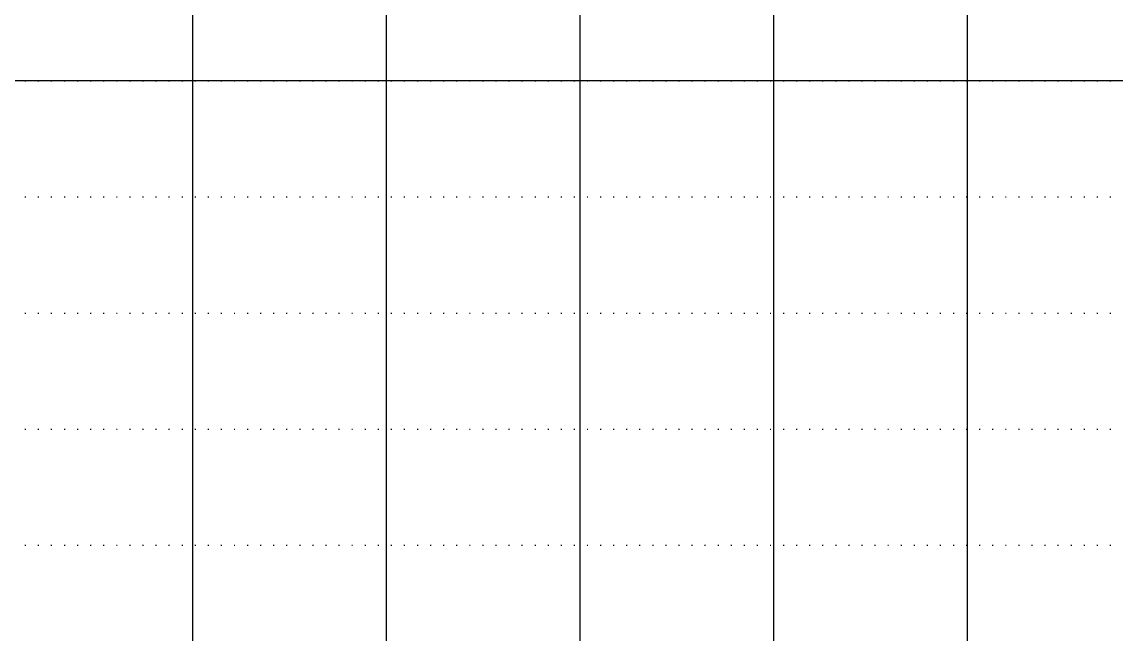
# Model space of a CAD drawing. Header units: millimetres. Extents: x -1499 to 6658, y -12483 to -6008.
# Drawn here: x 2858.6 to 2971.5, y -10574.2 to -10511 of the extents above; entities that cross this region are included whole.
import ezdxf

# ---------------------------------------------------------------- set-up
doc = ezdxf.new("R2010")
doc.units = ezdxf.units.MM
doc.linetypes.add('A-DOTLN01H', pattern=[0.125, 0, -0.125])
doc.layers.add('_와꾸', color=7, linetype='Continuous', plot=False)
doc.layers.add('CR-GRID', color=56, linetype='A-DOTLN01H')
doc.layers.add('수직그리드', color=1, linetype='Continuous')

msp = doc.modelspace()

# ---------------------------------------------------------------- linework, layer by layer
at = {"layer": '_와꾸', "color": 7, "true_color": 0xffffff}
msp.add_lwpolyline([(2236.16, -11033.06), (3036.16, -11033.06), (3036.16, -10517.06), (2236.16, -10517.06)], close=True, dxfattribs=at)
at = {"layer": 'CR-GRID', "linetype": 'A-DOTLN01H', "ltscale": 10}
for p, q in [((696.16, -10517.06), (6196.16, -10517.06)), ((696.16, -10529.06), (6196.16, -10529.06)), ((696.16, -10541.06), (6196.16, -10541.06)), ((696.16, -10553.06), (6196.16, -10553.06)), ((696.16, -10565.06), (6196.16, -10565.06))]:
    msp.add_line(p, q, dxfattribs=at)
at = {"layer": '수직그리드'}
for p, q in [((2936.16, -10402.69), (2936.16, -11873.06)), ((2956.16, -10412.75), (2956.16, -11873.06)), ((2916.16, -10415.15), (2916.16, -11873.06)), ((2896.16, -10436.18), (2896.16, -11873.06)), ((2876.16, -10458.9), (2876.16, -11873.06))]:
    msp.add_line(p, q, dxfattribs=at)

doc.saveas('drawing.dxf')
